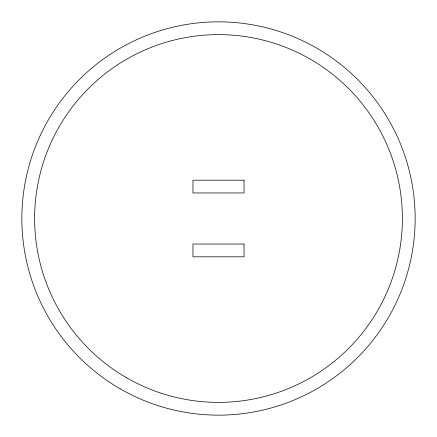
<?xml version="1.0" encoding="UTF-8"?>
<svg xmlns="http://www.w3.org/2000/svg" width="437" height="437" viewBox="0 0 437 437"><rect width="100%" height="100%" fill="white"/><g stroke="black" fill="none" stroke-linecap="round" stroke-linejoin="round"><path stroke-width="0.66" d="M244.037 180.191L192.963 180.191L192.963 192.963L244.037 192.963L244.037 180.191M244.037 244.037L192.963 244.037L192.963 256.809L244.037 256.809L244.037 244.037M120.175 388.804A196.65 196.65 0 0 0 415.15 218.5A196.65 196.65 0 0 0 120.175 48.196A196.65 196.65 0 0 0 120.175 388.804M126.561 377.743A183.879 183.879 0 0 0 402.379 218.5A183.879 183.879 0 0 0 126.561 59.257A183.879 183.879 0 0 0 126.561 377.743"/></g></svg>
